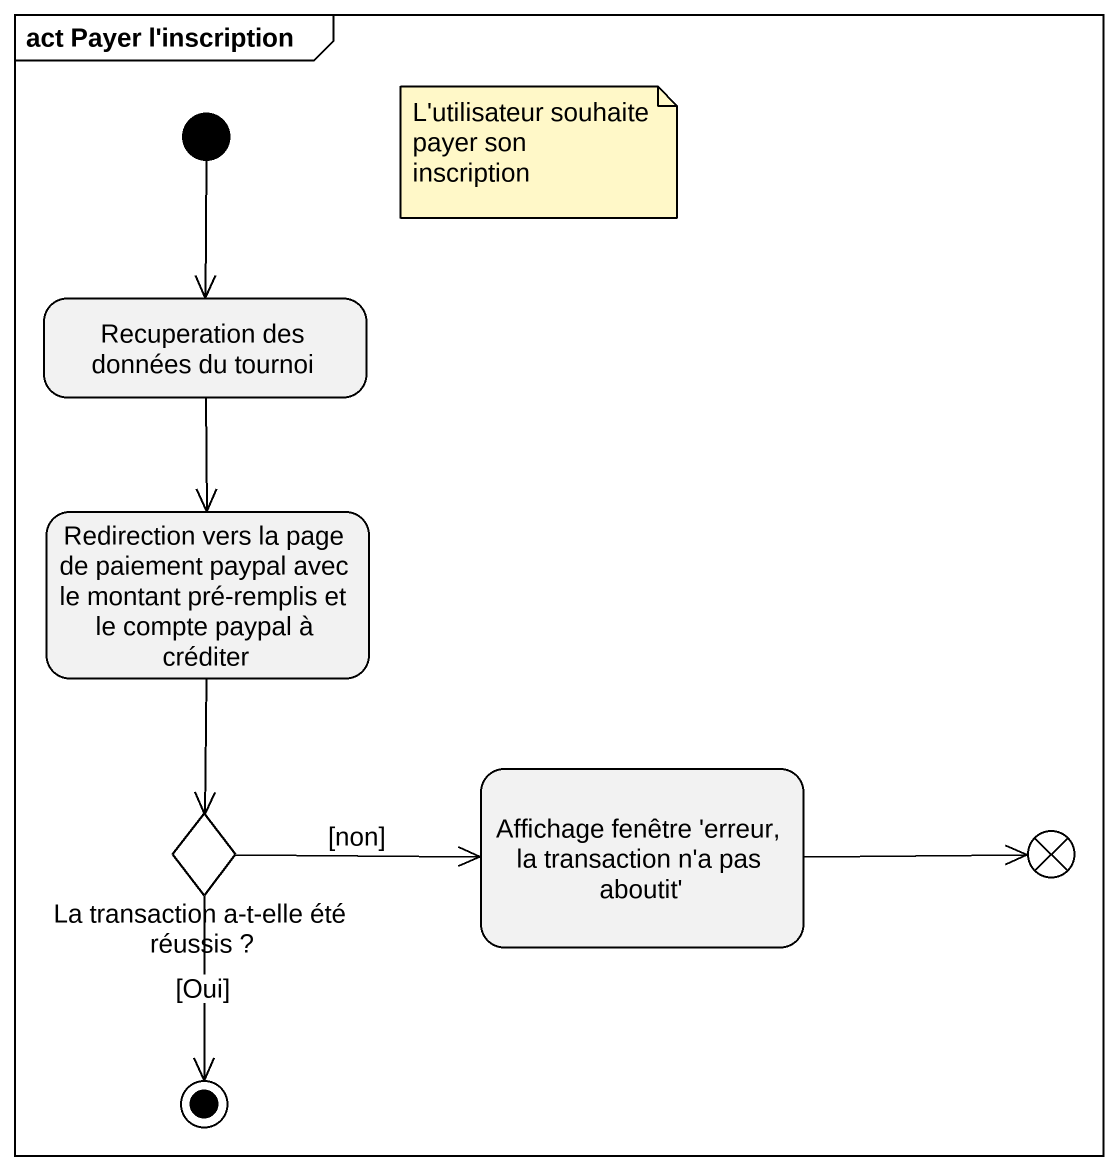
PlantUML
@startuml
mainframe act Payer l'inscription
hide empty description
state "Recuperation des données du tournoi" as Recuperation_des_données_du
state "Redirection vers la page de paiement paypal avec le montant pré-remplis et le compte paypal à créditer" as Redirection_vers_la_page_de
state "La transaction a-t-elle été réussis ?" as La_transaction_a_t_elle_été <<choice>>
state "Affichage fenêtre 'erreur, la transaction n'a pas aboutit'" as Affichage_fenêtre_erreur_la
state flowfinal1 <<end>>
[*] --> Recuperation_des_données_du
Recuperation_des_données_du --> Redirection_vers_la_page_de
Redirection_vers_la_page_de --> La_transaction_a_t_elle_été
La_transaction_a_t_elle_été -right-> Affichage_fenêtre_erreur_la : [non]
Affichage_fenêtre_erreur_la -right-> flowfinal1
La_transaction_a_t_elle_été --> [*] : [Oui]
note as N1
  L'utilisateur souhaite payer son inscription
end note
@enduml
